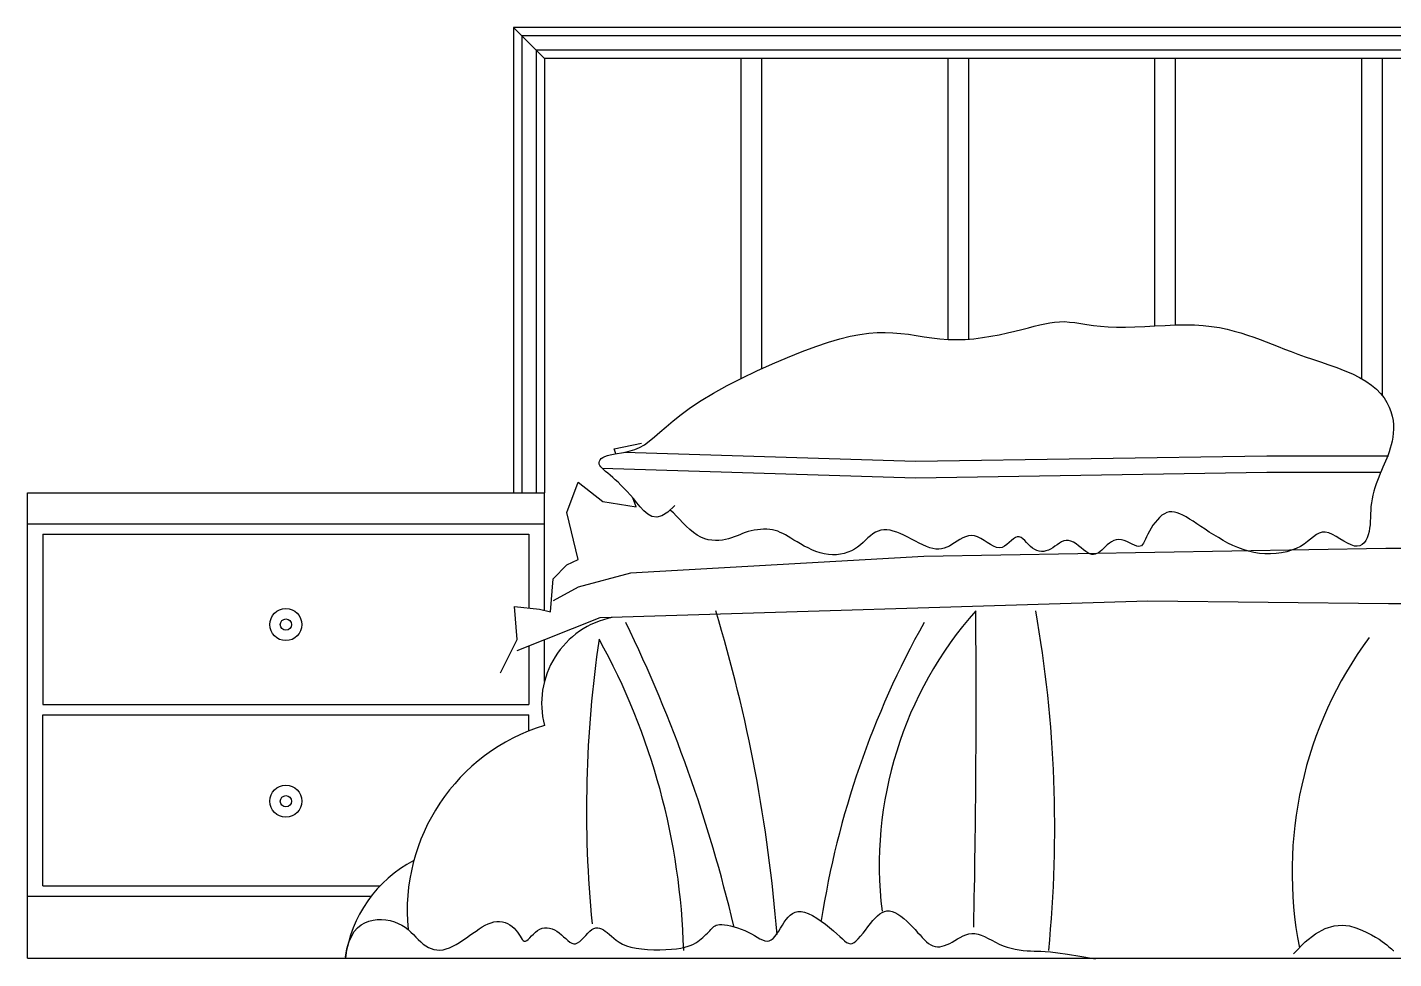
# Model space of a CAD drawing. Header units: millimetres. Extents: x 3060 to 28796, y 18778 to 36190.
# Drawn here: x 7568 to 8889, y 31130 to 32031 of the extents above; entities that cross this region are included whole.
import ezdxf

# ---------------------------------------------------------------- set-up
doc = ezdxf.new("R2010")
doc.units = ezdxf.units.MM

# ---------------------------------------------------------------- blocks, each defined once
blk = doc.blocks.new('A$C148A321C')
for p, q in [((2130, 900.6), (470, 900.6)), ((470, 900.6), (470, 450.6)), ((500, 870.6), (470, 900.6)), ((2122, 892.6), (478, 892.6)), ((478, 892.6), (478, 450.6)), ((2108, 878.6), (492, 878.6)), ((492, 878.6), (492, 450.6)), ((2100, 870.6), (500, 870.6)), ((500, 870.6), (500, 450.6)), ((690, 870.6), (690, 561)), ((710, 870.6), (710, 570.5)), ((890, 870.6), (890, 599)), ((910, 870.6), (910, 599.2)), ((1090, 870.6), (1090, 612)), ((1110, 870.6), (1110, 612.9)), ((1290, 870.6), (1290, 561.1)), ((1310, 870.6), (1310, 544.8)), ((955, 606.8), (961.8, 608.5)), ((961.8, 608.5), (968, 610.1)), ((968, 610.1), (973.7, 611.6)), ((973.7, 611.6), (979, 613)), ((979, 613), (984, 614.1)), ((984, 614.1), (988.7, 615)), ((988.7, 615), (993.4, 615.7)), ((993.4, 615.7), (998.1, 616)), ((998.1, 616), (1002.8, 616.1)), ((1002.8, 616.1), (1007.8, 615.7)), ((1007.8, 615.7), (1013, 615.1)), ((1013, 615.1), (1018.6, 614.3)), ((1018.6, 614.3), (1024.5, 613.4)), ((1024.5, 613.4), (1030.9, 612.5)), ((1030.9, 612.5), (1037.7, 611.7)), ((1037.7, 611.7), (1045.2, 611.1)), ((1045.2, 611.1), (1053.2, 610.7)), ((1053.2, 610.7), (1061.9, 610.7)), ((1061.9, 610.7), (1071, 611)), ((1071, 611), (1080.6, 611.5)), ((1080.6, 611.5), (1090.4, 612)), ((1090.4, 612), (1100.2, 612.5)), ((1100.2, 612.5), (1109.9, 612.9)), ((1109.9, 612.9), (1119.4, 613.1)), ((1119.4, 613.1), (1128.5, 612.9)), ((1128.5, 612.9), (1137.1, 612.4)), ((1137.1, 612.4), (1145.2, 611.5)), ((1145.2, 611.5), (1152.9, 610.3)), ((1152.9, 610.3), (1160.1, 608.8)), ((1160.1, 608.8), (1167, 607)), ((762.5, 592), (774.6, 596.1)), ((774.6, 596.1), (785.6, 599.4)), ((785.6, 599.4), (795.7, 601.9)), ((795.7, 601.9), (804.9, 603.7)), ((804.9, 603.7), (813.6, 604.9)), ((813.6, 604.9), (821.7, 605.5)), ((821.7, 605.5), (829.4, 605.7)), ((829.4, 605.7), (837, 605.4)), ((837, 605.4), (844.5, 604.7)), ((844.5, 604.7), (852, 603.8)), ((852, 603.8), (859.5, 602.7)), ((859.5, 602.7), (867.1, 601.5)), ((867.1, 601.5), (874.7, 600.4)), ((874.7, 600.4), (882.5, 599.5)), ((882.5, 599.5), (890.4, 598.9)), ((890.4, 598.9), (898.5, 598.7)), ((898.5, 598.7), (906.8, 598.9)), ((906.8, 598.9), (915.2, 599.6)), ((915.2, 599.6), (923.6, 600.6)), ((923.6, 600.6), (931.8, 601.9)), ((931.8, 601.9), (939.9, 603.4)), ((939.9, 603.4), (947.7, 605.1)), ((947.7, 605.1), (955, 606.8)), ((1167, 607), (1173.6, 605.1)), ((1173.6, 605.1), (1179.9, 603.1)), ((1179.9, 603.1), (1186, 600.9)), ((1186, 600.9), (1192, 598.7)), ((1192, 598.7), (1197.8, 596.5)), ((1197.8, 596.5), (1203.7, 594.2)), ((720.4, 575.2), (735.1, 581.4)), ((735.1, 581.4), (749.3, 587.1)), ((749.3, 587.1), (762.5, 592)), ((1203.7, 594.2), (1209.6, 591.9)), ((1209.6, 591.9), (1215.7, 589.5)), ((1215.7, 589.5), (1222, 587.1)), ((1222, 587.1), (1228.5, 584.7)), ((1228.5, 584.7), (1235.5, 582.2)), ((1235.5, 582.2), (1242.9, 579.7)), ((690.9, 561.4), (705.5, 568.5)), ((705.5, 568.5), (720.4, 575.2)), ((1242.9, 579.7), (1250.6, 577.1)), ((1250.6, 577.1), (1258.4, 574.4)), ((1258.4, 574.4), (1266.3, 571.6)), ((1266.3, 571.6), (1273.9, 568.6)), ((1273.9, 568.6), (1281.3, 565.5)), ((676.7, 554.2), (690.9, 561.4)), ((1281.3, 565.5), (1288.1, 562.2)), ((1288.1, 562.2), (1294.4, 558.6)), ((1294.4, 558.6), (1299.8, 554.8)), ((651.5, 539.9), (663.5, 547)), ((663.5, 547), (676.7, 554.2)), ((1299.8, 554.8), (1304.5, 550.8)), ((1304.5, 550.8), (1308.6, 546.6)), ((1308.6, 546.6), (1311.9, 542.3)), ((1311.9, 542.3), (1314.7, 538)), ((632.1, 526.4), (641.1, 533)), ((641.1, 533), (651.5, 539.9)), ((1314.7, 538), (1316.9, 533.5)), ((1316.9, 533.5), (1318.6, 529.1)), ((1318.6, 529.1), (1319.8, 524.8)), ((617.6, 514.5), (624.4, 520.3)), ((624.4, 520.3), (632.1, 526.4)), ((1319.8, 524.8), (1320.6, 520.5)), ((1320.6, 520.5), (1321, 516.2)), ((1321, 516.2), (1321.1, 512.1)), ((601.4, 500.5), (606.3, 504.6)), ((606.3, 504.6), (611.7, 509.3)), ((611.7, 509.3), (617.6, 514.5)), ((1320.4, 504.3), (1319.8, 500.6)), ((1320.9, 508.2), (1320.4, 504.3)), ((1321.1, 512.1), (1320.9, 508.2)), ((567.3, 493), (594, 498.4)), ((569.2, 488.3), (567.3, 493)), ((570.5, 488.5), (574.4, 489.1)), ((574.4, 489.1), (578.5, 489.9)), ((577.5, 489.7), (858.8, 481.1)), ((578.5, 489.9), (582.9, 491)), ((582.9, 491), (587.4, 492.5)), ((587.4, 492.5), (592, 494.5)), ((592, 494.5), (596.7, 497.1)), ((596.7, 497.1), (601.4, 500.5)), ((1316.9, 490.3), (1315.8, 487.2)), ((1318, 493.6), (1316.9, 490.3)), ((1318.9, 497), (1318, 493.6)), ((1319.8, 500.6), (1318.9, 497)), ((552.9, 479.8), (553.2, 481.1)), ((553, 478.4), (552.9, 479.8)), ((553.6, 477.1), (553, 478.4)), ((553.2, 481.1), (553.9, 482.3)), ((554.5, 475.7), (553.6, 477.1)), ((553.9, 482.3), (555, 483.6)), ((555.7, 474.3), (554.5, 475.7)), ((555, 483.6), (556.6, 484.7)), ((556.6, 484.7), (558.5, 485.7)), ((558.5, 485.7), (560.9, 486.6)), ((560.9, 486.6), (563.7, 487.3)), ((563.7, 487.3), (566.9, 487.9)), ((566.9, 487.9), (570.5, 488.5)), ((858.8, 481.1), (1198.5, 486.4)), ((1198.5, 486.4), (1316.2, 486.4)), ((1312.1, 478.2), (1310.8, 475.2)), ((1313.4, 481.2), (1312.1, 478.2)), ((1314.7, 484.1), (1313.4, 481.2)), ((1315.8, 487.2), (1314.7, 484.1)), ((555.7, 474.3), (858.8, 465.1)), ((557.3, 472.8), (555.7, 474.3)), ((559.2, 471.2), (557.3, 472.8)), ((561.2, 469.5), (559.2, 471.2)), ((563.5, 467.6), (561.2, 469.5)), ((566, 465.5), (563.5, 467.6)), ((568.5, 463.2), (566, 465.5)), ((571.2, 460.7), (568.5, 463.2)), ((858.8, 465.1), (1198.5, 470.4)), ((1198.5, 470.4), (1308.2, 470.4)), ((1305.5, 462.5), (1304.3, 459.1)), ((1306.8, 465.8), (1305.5, 462.5)), ((1308.2, 469.1), (1306.8, 465.8)), ((1309.5, 472.2), (1308.2, 469.1)), ((1310.8, 475.2), (1309.5, 472.2)), ((0, 450.6), (500, 450.6)), ((0, 0.6), (0, 450.6)), ((500, 336.8), (500, 450.6)), ((521.8, 431.6), (532.5, 461)), ((532.5, 461), (556.6, 442.3)), ((574, 458), (571.2, 460.7)), ((576.9, 455.1), (574, 458)), ((579.9, 451.9), (576.9, 455.1)), ((583, 448.5), (579.9, 451.9)), ((1302, 452), (1301.1, 448.3)), ((1303.1, 455.5), (1302, 452)), ((1304.3, 459.1), (1303.1, 455.5)), ((556.6, 442.3), (588.7, 436.9)), ((586.1, 444.9), (583, 448.5)), ((588.7, 436.9), (585.5, 445.6)), ((589.4, 441), (586.1, 444.9)), ((592.7, 437), (589.4, 441)), ((596.1, 433.1), (592.7, 437)), ((626.1, 438.3), (619.5, 431.9)), ((1299.3, 437.3), (1299, 433.7)), ((1299.7, 441), (1299.3, 437.3)), ((1300.3, 444.7), (1299.7, 441)), ((1301.1, 448.3), (1300.3, 444.7)), ((532.5, 386.1), (521.8, 431.6)), ((599.9, 429.8), (596.1, 433.1)), ((604, 427.7), (599.9, 429.8)), ((608.6, 427), (604, 427.7)), ((613.7, 428.2), (608.6, 427)), ((619.5, 431.9), (613.7, 428.2)), ((624.7, 431.1), (622, 433.6)), ((627.5, 428.2), (624.7, 431.1)), ((630.6, 425), (627.5, 428.2)), ((633.8, 421.6), (630.6, 425)), ((1092.7, 424.4), (1090.5, 421.9)), ((1094.9, 426.8), (1092.7, 424.4)), ((1097.2, 428.8), (1094.9, 426.8)), ((1099.6, 430.3), (1097.2, 428.8)), ((1101.9, 431.4), (1099.6, 430.3)), ((1104.3, 432), (1101.9, 431.4)), ((1106.7, 432.2), (1104.3, 432)), ((1109.2, 431.9), (1106.7, 432.2)), ((1111.8, 431.3), (1109.2, 431.9)), ((1114.5, 430.3), (1111.8, 431.3)), ((1117.4, 428.9), (1114.5, 430.3)), ((1120.5, 427.2), (1117.4, 428.9)), ((1123.8, 425.2), (1120.5, 427.2)), ((1127.3, 423), (1123.8, 425.2)), ((1130.9, 420.6), (1127.3, 423)), ((1298.6, 423), (1298.4, 419.5)), ((1298.8, 426.5), (1298.6, 423)), ((1298.9, 430.1), (1298.8, 426.5)), ((1299, 433.7), (1298.9, 430.1)), ((0, 420.6), (500, 420.6)), ((15, 410.6), (485, 410.6)), ((15, 410.6), (15, 245.9)), ((485, 410.6), (485, 339.2)), ((637.2, 418.3), (633.8, 421.6)), ((640.6, 415.1), (637.2, 418.3)), ((644.2, 412.1), (640.6, 415.1)), ((647.8, 409.6), (644.2, 412.1)), ((651.4, 407.6), (647.8, 409.6)), ((688.9, 410), (686.3, 409)), ((691.5, 411.1), (688.9, 410)), ((694.2, 412.1), (691.5, 411.1)), ((697, 413), (694.2, 412.1)), ((699.9, 413.7), (697, 413)), ((702.9, 414.4), (699.9, 413.7)), ((705.9, 414.8), (702.9, 414.4)), ((709, 415.2), (705.9, 414.8)), ((712, 415.3), (709, 415.2)), ((715, 415.3), (712, 415.3)), ((717.9, 415.1), (715, 415.3)), ((720.6, 414.7), (717.9, 415.1)), ((723.2, 414.1), (720.6, 414.7)), ((725.7, 413.3), (723.2, 414.1)), ((728.1, 412.3), (725.7, 413.3)), ((730.6, 411.2), (728.1, 412.3)), ((733, 409.8), (730.6, 411.2)), ((735.6, 408.3), (733, 409.8)), ((817.6, 411), (815.2, 409.1)), ((820, 412.5), (817.6, 411)), ((822.6, 413.6), (820, 412.5)), ((825.3, 414.4), (822.6, 413.6)), ((828.1, 414.7), (825.3, 414.4)), ((831.1, 414.7), (828.1, 414.7)), ((834.2, 414.3), (831.1, 414.7)), ((837.4, 413.6), (834.2, 414.3)), ((840.7, 412.5), (837.4, 413.6)), ((844.1, 411.2), (840.7, 412.5)), ((847.7, 409.5), (844.1, 411.2)), ((1083.5, 410.7), (1082.3, 408.1)), ((1085, 413.5), (1083.5, 410.7)), ((1086.6, 416.3), (1085, 413.5)), ((1088.5, 419.1), (1086.6, 416.3)), ((1090.5, 421.9), (1088.5, 419.1)), ((1134.8, 418), (1130.9, 420.6)), ((1138.8, 415.3), (1134.8, 418)), ((1142.9, 412.6), (1138.8, 415.3)), ((1147.3, 409.9), (1142.9, 412.6)), ((1151.7, 407.2), (1147.3, 409.9)), ((1246.5, 410.1), (1243.8, 408.1)), ((1249.2, 411.5), (1246.5, 410.1)), ((1252.1, 412.4), (1249.2, 411.5)), ((1255.1, 412.5), (1252.1, 412.4)), ((1258.4, 411.8), (1255.1, 412.5)), ((1262, 410.3), (1258.4, 411.8)), ((1265.6, 408.4), (1262, 410.3)), ((1296.7, 409.9), (1295.6, 407)), ((1297.5, 413), (1296.7, 409.9)), ((1298, 416.2), (1297.5, 413)), ((1298.4, 419.5), (1298, 416.2)), ((655, 406.2), (651.4, 407.6)), ((658.5, 405.2), (655, 406.2)), ((662, 404.6), (658.5, 405.2)), ((665.5, 404.4), (662, 404.6)), ((668.8, 404.4), (665.5, 404.4)), ((672.1, 404.8), (668.8, 404.4)), ((675.2, 405.4), (672.1, 404.8)), ((678.1, 406.1), (675.2, 405.4)), ((680.9, 407), (678.1, 406.1)), ((683.6, 408), (680.9, 407)), ((686.3, 409), (683.6, 408)), ((738.3, 406.7), (735.6, 408.3)), ((741.1, 404.9), (738.3, 406.7)), ((744.3, 403), (741.1, 404.9)), ((747.6, 401.1), (744.3, 403)), ((751.2, 399.1), (747.6, 401.1)), ((754.9, 397.3), (751.2, 399.1)), ((758.7, 395.5), (754.9, 397.3)), ((802.9, 398), (800, 396)), ((805.6, 400.2), (802.9, 398)), ((808.1, 402.5), (805.6, 400.2)), ((810.5, 404.8), (808.1, 402.5)), ((812.9, 407), (810.5, 404.8)), ((815.2, 409.1), (812.9, 407)), ((851.3, 407.7), (847.7, 409.5)), ((855, 405.7), (851.3, 407.7)), ((858.7, 403.8), (855, 405.7)), ((862.4, 401.9), (858.7, 403.8)), ((865.9, 400.1), (862.4, 401.9)), ((869.4, 398.6), (865.9, 400.1)), ((1313.5, 396.8), (866.9, 388.8)), ((872.7, 397.4), (869.4, 398.6)), ((875.7, 396.6), (872.7, 397.4)), ((878.6, 396.2), (875.7, 396.6)), ((884, 396.4), (881.4, 396.1)), ((886.6, 397), (884, 396.4)), ((889.1, 397.9), (886.6, 397)), ((891.6, 399.1), (889.1, 397.9)), ((894, 400.5), (891.6, 399.1)), ((896.6, 402.1), (894, 400.5)), ((899.2, 403.7), (896.6, 402.1)), ((901.8, 405.4), (899.2, 403.7)), ((904.5, 406.9), (901.8, 405.4)), ((907.2, 408.1), (904.5, 406.9)), ((910, 408.9), (907.2, 408.1)), ((912.9, 409.3), (910, 408.9)), ((915.9, 408.9), (912.9, 409.3)), ((918.9, 407.9), (915.9, 408.9)), ((922, 406.4), (918.9, 407.9)), ((925.2, 404.5), (922, 406.4)), ((928.3, 402.5), (925.2, 404.5)), ((931.3, 400.6), (928.3, 402.5)), ((934.3, 398.9), (931.3, 400.6)), ((937.2, 397.8), (934.3, 398.9)), ((940, 397.4), (937.2, 397.8)), ((942.6, 397.8), (940, 397.4)), ((945, 398.9), (942.6, 397.8)), ((947.3, 400.5), (945, 398.9)), ((949.5, 402.4), (947.3, 400.5)), ((951.6, 404.3), (949.5, 402.4)), ((953.6, 406), (951.6, 404.3)), ((955.5, 407.3), (953.6, 406)), ((957.3, 408.1), (955.5, 407.3)), ((959.2, 408), (957.3, 408.1)), ((961, 407.3), (959.2, 408)), ((962.7, 406), (961, 407.3)), ((964.5, 404.3), (962.7, 406)), ((966.3, 402.4), (964.5, 404.3)), ((968.2, 400.5), (966.3, 402.4)), ((970.1, 398.6), (968.2, 400.5)), ((972.1, 396.9), (970.1, 398.6)), ((974.1, 395.6), (972.1, 396.9)), ((991.6, 397.3), (989.4, 396)), ((993.7, 398.8), (991.6, 397.3)), ((995.8, 400.3), (993.7, 398.8)), ((998, 401.8), (995.8, 400.3)), ((1000.1, 403), (998, 401.8)), ((1002.3, 404), (1000.1, 403)), ((1004.5, 404.5), (1002.3, 404)), ((1006.8, 404.5), (1004.5, 404.5)), ((1009.2, 403.8), (1006.8, 404.5)), ((1011.6, 402.7), (1009.2, 403.8)), ((1014.1, 401.1), (1011.6, 402.7)), ((1016.5, 399.3), (1014.1, 401.1)), ((1018.9, 397.4), (1016.5, 399.3)), ((1021.3, 395.5), (1018.9, 397.4)), ((1040.6, 396.7), (1038.9, 395.1)), ((1042.4, 398.4), (1040.6, 396.7)), ((1044.3, 400.1), (1042.4, 398.4)), ((1046.3, 401.8), (1044.3, 400.1)), ((1048.4, 403.2), (1046.3, 401.8)), ((1050.7, 404.3), (1048.4, 403.2)), ((1053, 405.1), (1050.7, 404.3)), ((1055.4, 405.4), (1053, 405.1)), ((1058, 405.1), (1055.4, 405.4)), ((1060.6, 404.4), (1058, 405.1)), ((1063.3, 403.4), (1060.6, 404.4)), ((1065.8, 402.2), (1063.3, 403.4)), ((1068.3, 401), (1065.8, 402.2)), ((1070.7, 399.9), (1068.3, 401)), ((1072.8, 399.1), (1070.7, 399.9)), ((1074.6, 398.7), (1072.8, 399.1)), ((1076.1, 398.8), (1074.6, 398.7)), ((1077.4, 399.4), (1076.1, 398.8)), ((1078.4, 400.4), (1077.4, 399.4)), ((1079.4, 401.9), (1078.4, 400.4)), ((1080.3, 403.7), (1079.4, 401.9)), ((1081.2, 405.8), (1080.3, 403.7)), ((1082.3, 408.1), (1081.2, 405.8)), ((1156.3, 404.5), (1151.7, 407.2)), ((1161, 402), (1156.3, 404.5)), ((1165.8, 399.7), (1161, 402)), ((1170.7, 397.6), (1165.8, 399.7)), ((1175.7, 395.7), (1170.7, 397.6)), ((1227, 396.7), (1222.5, 395)), ((1231.1, 398.7), (1227, 396.7)), ((1234.7, 401), (1231.1, 398.7)), ((1238, 403.4), (1234.7, 401)), ((1240.9, 405.8), (1238, 403.4)), ((1243.8, 408.1), (1240.9, 405.8)), ((1269.3, 406.2), (1265.6, 408.4)), ((1273, 403.9), (1269.3, 406.2)), ((1276.6, 401.9), (1273, 403.9)), ((1280.1, 400.2), (1276.6, 401.9)), ((1283.2, 399.1), (1280.1, 400.2)), ((1286.1, 398.9), (1283.2, 399.1)), ((1288.6, 399.4), (1286.1, 398.9)), ((1290.8, 400.5), (1288.6, 399.4)), ((1292.7, 402.2), (1290.8, 400.5)), ((1294.3, 404.4), (1292.7, 402.2)), ((1295.6, 407), (1294.3, 404.4)), ((1631.8, 396.8), (1313.5, 396.8)), ((521.8, 380.8), (532.5, 386.1)), ((866.9, 388.8), (583.3, 372.8)), ((762.6, 393.9), (758.7, 395.5)), ((766.6, 392.6), (762.6, 393.9)), ((770.6, 391.6), (766.6, 392.6)), ((774.6, 390.9), (770.6, 391.6)), ((778.5, 390.6), (774.6, 390.9)), ((782.5, 390.7), (778.5, 390.6)), ((786.3, 391.1), (782.5, 390.7)), ((790, 391.9), (786.3, 391.1)), ((793.5, 393), (790, 391.9)), ((796.9, 394.3), (793.5, 393)), ((800, 396), (796.9, 394.3)), ((881.4, 396.1), (878.6, 396.2)), ((976.2, 394.7), (974.1, 395.6)), ((978.4, 394.1), (976.2, 394.7)), ((980.6, 393.8), (978.4, 394.1)), ((982.8, 393.9), (980.6, 393.8)), ((985, 394.3), (982.8, 393.9)), ((987.3, 395), (985, 394.3)), ((989.4, 396), (987.3, 395)), ((1023.5, 393.8), (1021.3, 395.5)), ((1025.6, 392.5), (1023.5, 393.8)), ((1027.5, 391.5), (1025.6, 392.5)), ((1029.3, 391), (1027.5, 391.5)), ((1031, 390.9), (1029.3, 391)), ((1032.6, 391.1), (1031, 390.9)), ((1034.1, 391.7), (1032.6, 391.1)), ((1035.7, 392.6), (1034.1, 391.7)), ((1037.3, 393.7), (1035.7, 392.6)), ((1038.9, 395.1), (1037.3, 393.7)), ((1180.9, 394.1), (1175.7, 395.7)), ((1186.1, 392.9), (1180.9, 394.1)), ((1191.4, 392), (1186.1, 392.9)), ((1196.8, 391.6), (1191.4, 392)), ((1202.2, 391.5), (1196.8, 391.6)), ((1207.5, 391.8), (1202.2, 391.5)), ((1212.7, 392.5), (1207.5, 391.8)), ((1217.8, 393.6), (1212.7, 392.5)), ((1222.5, 395), (1217.8, 393.6)), ((508.4, 367.4), (521.8, 380.8)), ((583.3, 372.8), (532.5, 359.4)), ((505.8, 335.4), (508.4, 367.4)), ((532.5, 359.4), (508.4, 346.1)), ((553.9, 330), (1083.5, 346.1)), ((1083.5, 346.1), (1316.2, 343.4)), ((473.7, 308.6), (471, 340.7)), ((471, 340.7), (495.1, 338)), ((495.1, 338), (505.8, 335.4)), ((1316.2, 343.4), (1722.8, 343.4)), ((473.7, 297.9), (553.9, 330)), ((457.6, 276.6), (473.7, 308.6)), ((500, 268.2), (500, 308.5)), ((485, 302.5), (485, 245.9)), ((15, 245.9), (485, 245.9)), ((15, 235.9), (485, 235.9)), ((15, 70.6), (15, 235.9)), ((485, 220.4), (485, 235.9)), ((15, 70.6), (341.3, 70.6)), ((0, 60.6), (332.7, 60.6)), ((733.8, 37.8), (735.7, 40.1)), ((735.7, 40.1), (737.8, 42.2)), ((737.8, 42.2), (740, 43.8)), ((740, 43.8), (742.5, 45)), ((742.5, 45), (745.2, 45.7)), ((745.2, 45.7), (748.2, 45.7)), ((748.2, 45.7), (751.5, 45.1)), ((751.5, 45.1), (755.2, 43.7)), ((755.2, 43.7), (759.2, 41.7)), ((759.2, 41.7), (763.3, 39.3)), ((819.9, 39.3), (822.1, 41.5)), ((822.1, 41.5), (824.4, 43.3)), ((824.4, 43.3), (826.6, 44.7)), ((826.6, 44.7), (828.8, 45.7)), ((828.8, 45.7), (831.2, 46.2)), ((831.2, 46.2), (833.6, 46.2)), ((833.6, 46.2), (836.2, 45.6)), ((836.2, 45.6), (838.8, 44.6)), ((838.8, 44.6), (841.6, 43)), ((841.6, 43), (844.5, 41.1)), ((844.5, 41.1), (847.4, 38.8)), ((316.1, 26.2), (319.2, 29.8)), ((319.2, 29.8), (322.7, 32.7)), ((322.7, 32.7), (326.4, 34.8)), ((326.4, 34.8), (330.2, 36.4)), ((330.2, 36.4), (334.3, 37.4)), ((334.3, 37.4), (338.4, 37.9)), ((338.4, 37.9), (342.6, 38)), ((342.6, 38), (346.8, 37.6)), ((346.8, 37.6), (350.9, 36.8)), ((350.9, 36.8), (354.9, 35.7)), ((354.9, 35.7), (358.6, 34.2)), ((358.6, 34.2), (362.1, 32.5)), ((362.1, 32.5), (365.2, 30.4)), ((365.2, 30.4), (368.1, 28.2)), ((368.1, 28.2), (370.8, 25.8)), ((430.8, 24.7), (433.9, 26.8)), ((433.9, 26.8), (436.9, 28.9)), ((436.9, 28.9), (439.9, 30.7)), ((439.9, 30.7), (442.8, 32.3)), ((442.8, 32.3), (445.6, 33.7)), ((445.6, 33.7), (448.4, 34.8)), ((448.4, 34.8), (451.2, 35.6)), ((451.2, 35.6), (453.9, 36)), ((453.9, 36), (456.6, 36)), ((456.6, 36), (459.3, 35.6)), ((459.3, 35.6), (461.9, 34.9)), ((461.9, 34.9), (464.3, 33.9)), ((464.3, 33.9), (466.6, 32.7)), ((466.6, 32.7), (468.8, 31.2)), ((468.8, 31.2), (470.7, 29.5)), ((470.7, 29.5), (472.5, 27.6)), ((472.5, 27.6), (474, 25.7)), ((491.3, 25.7), (493.4, 27.4)), ((493.4, 27.4), (495.6, 28.7)), ((495.6, 28.7), (497.8, 29.6)), ((497.8, 29.6), (500.2, 30)), ((500.2, 30), (502.6, 30)), ((502.6, 30), (505, 29.7)), ((505, 29.7), (507.4, 28.9)), ((507.4, 28.9), (509.8, 27.9)), ((509.8, 27.9), (512.1, 26.6)), ((512.1, 26.6), (514.4, 25)), ((541.9, 24.7), (543.9, 26.6)), ((543.9, 26.6), (545.8, 28.2)), ((545.8, 28.2), (547.7, 29.2)), ((547.7, 29.2), (549.6, 29.8)), ((549.6, 29.8), (551.5, 29.9)), ((551.5, 29.9), (553.3, 29.6)), ((553.3, 29.6), (555.2, 29)), ((555.2, 29), (557, 28)), ((557, 28), (558.9, 26.7)), ((558.9, 26.7), (560.8, 25.2)), ((658.8, 25.8), (660, 27)), ((660, 27), (661, 28.2)), ((661, 28.2), (662, 29.2)), ((662, 29.2), (662.9, 30.2)), ((662.9, 30.2), (663.9, 31.1)), ((663.9, 31.1), (665, 31.8)), ((665, 31.8), (666.2, 32.4)), ((666.2, 32.4), (667.6, 32.8)), ((667.6, 32.8), (669.4, 33)), ((669.4, 33), (671.5, 33)), ((671.5, 33), (674, 32.8)), ((674, 32.8), (676.9, 32.4)), ((676.9, 32.4), (680, 31.7)), ((680, 31.7), (683.4, 30.9)), ((683.4, 30.9), (686.8, 29.9)), ((686.8, 29.9), (690.3, 28.7)), ((690.3, 28.7), (693.7, 27.3)), ((693.7, 27.3), (697, 25.8)), ((724.9, 24.1), (726.6, 26.7)), ((726.6, 26.7), (728.4, 29.5)), ((728.4, 29.5), (730.1, 32.4)), ((730.1, 32.4), (731.9, 35.2)), ((731.9, 35.2), (733.8, 37.8)), ((763.3, 39.3), (767.5, 36.4)), ((767.5, 36.4), (771.7, 33.4)), ((771.7, 33.4), (775.6, 30.2)), ((775.6, 30.2), (779.4, 27.1)), ((779.4, 27.1), (782.7, 24.2)), ((808.1, 24.7), (810.5, 27.7)), ((810.5, 27.7), (812.9, 30.9)), ((812.9, 30.9), (815.3, 33.9)), ((815.3, 33.9), (817.6, 36.8)), ((817.6, 36.8), (819.9, 39.3)), ((847.4, 38.8), (850.3, 36.3)), ((850.3, 36.3), (853.1, 33.7)), ((853.1, 33.7), (855.8, 30.9)), ((855.8, 30.9), (858.4, 28.2)), ((858.4, 28.2), (860.9, 25.5)), ((1245.7, 24.2), (1255.1, 29.2)), ((1255.1, 29.2), (1263.6, 31.8)), ((1263.6, 31.8), (1271.4, 32.5)), ((1271.4, 32.5), (1278.4, 31.7)), ((1278.4, 31.7), (1284.7, 29.9)), ((1284.7, 29.9), (1290.4, 27.6)), ((1290.4, 27.6), (1295.4, 25.3)), ((309, 9.4), (311, 16.1)), ((311, 16.1), (313.3, 21.6)), ((313.3, 21.6), (316.1, 26.2)), ((370.8, 25.8), (373.3, 23.3)), ((373.3, 23.3), (375.7, 20.9)), ((375.7, 20.9), (378, 18.5)), ((378, 18.5), (380.4, 16.3)), ((380.4, 16.3), (382.8, 14.2)), ((382.8, 14.2), (385.2, 12.5)), ((411.4, 12), (414.7, 13.7)), ((414.7, 13.7), (417.9, 15.7)), ((417.9, 15.7), (421.2, 17.9)), ((421.2, 17.9), (424.5, 20.1)), ((424.5, 20.1), (427.7, 22.4)), ((427.7, 22.4), (430.8, 24.7)), ((474, 25.7), (475.3, 23.7)), ((475.3, 23.7), (476.4, 21.8)), ((476.4, 21.8), (477.4, 20.1)), ((477.4, 20.1), (478.4, 18.6)), ((478.4, 18.6), (479.4, 17.5)), ((479.4, 17.5), (480.5, 16.9)), ((480.5, 16.9), (481.6, 16.9)), ((481.6, 16.9), (482.9, 17.5)), ((482.9, 17.5), (484.3, 18.7)), ((484.3, 18.7), (485.9, 20.2)), ((485.9, 20.2), (487.6, 22)), ((487.6, 22), (489.4, 23.9)), ((489.4, 23.9), (491.3, 25.7)), ((514.4, 25), (516.5, 23.2)), ((516.5, 23.2), (518.6, 21.2)), ((518.6, 21.2), (520.6, 19.4)), ((520.6, 19.4), (522.6, 17.6)), ((522.6, 17.6), (524.5, 16.1)), ((524.5, 16.1), (526.4, 15)), ((526.4, 15), (528.3, 14.4)), ((528.3, 14.4), (530.2, 14.5)), ((530.2, 14.5), (532.1, 15.2)), ((532.1, 15.2), (534.1, 16.6)), ((534.1, 16.6), (536, 18.4)), ((536, 18.4), (538, 20.4)), ((538, 20.4), (540, 22.6)), ((540, 22.6), (541.9, 24.7)), ((560.8, 25.2), (562.8, 23.5)), ((562.8, 23.5), (564.8, 21.7)), ((564.8, 21.7), (567, 19.8)), ((567, 19.8), (569.5, 17.8)), ((569.5, 17.8), (572.4, 16)), ((572.4, 16), (575.6, 14.2)), ((575.6, 14.2), (579.3, 12.6)), ((641.8, 13.1), (644.2, 14.2)), ((644.2, 14.2), (646.3, 15.4)), ((646.3, 15.4), (648.2, 16.7)), ((648.2, 16.7), (650, 18)), ((650, 18), (651.7, 19.3)), ((651.7, 19.3), (653.3, 20.6)), ((653.3, 20.6), (654.8, 22)), ((654.8, 22), (656.2, 23.3)), ((656.2, 23.3), (657.6, 24.6)), ((657.6, 24.6), (658.8, 25.8)), ((697, 25.8), (700.1, 24.1)), ((700.1, 24.1), (703.1, 22.4)), ((703.1, 22.4), (705.8, 20.7)), ((705.8, 20.7), (708.4, 19.3)), ((708.4, 19.3), (710.9, 18.1)), ((710.9, 18.1), (713.2, 17.2)), ((713.2, 17.2), (715.4, 16.9)), ((715.4, 16.9), (717.4, 17.2)), ((717.4, 17.2), (719.4, 18.1)), ((719.4, 18.1), (721.3, 19.6)), ((721.3, 19.6), (723.1, 21.7)), ((723.1, 21.7), (724.9, 24.1)), ((782.7, 24.2), (785.6, 21.5)), ((785.6, 21.5), (788.1, 19.2)), ((788.1, 19.2), (790.3, 17.3)), ((790.3, 17.3), (792.2, 15.8)), ((792.2, 15.8), (794, 14.9)), ((794, 14.9), (795.8, 14.5)), ((795.8, 14.5), (797.5, 14.7)), ((797.5, 14.7), (799.4, 15.6)), ((799.4, 15.6), (801.3, 17.1)), ((801.3, 17.1), (803.5, 19.2)), ((803.5, 19.2), (805.7, 21.8)), ((805.7, 21.8), (808.1, 24.7)), ((860.9, 25.5), (863.2, 23)), ((863.2, 23), (865.3, 20.6)), ((865.3, 20.6), (867.4, 18.3)), ((867.4, 18.3), (869.5, 16.4)), ((869.5, 16.4), (871.5, 14.7)), ((871.5, 14.7), (873.6, 13.3)), ((873.6, 13.3), (875.6, 12.3)), ((887, 12.7), (889.5, 13.6)), ((889.5, 13.6), (891.9, 14.8)), ((891.9, 14.8), (894.4, 16.1)), ((894.4, 16.1), (897, 17.6)), ((897, 17.6), (899.5, 19.1)), ((899.5, 19.1), (902.1, 20.6)), ((902.1, 20.6), (904.8, 22)), ((904.8, 22), (907.5, 23.1)), ((907.5, 23.1), (910.3, 24)), ((910.3, 24), (913.2, 24.4)), ((913.2, 24.4), (916.2, 24.4)), ((916.2, 24.4), (919.3, 23.8)), ((919.3, 23.8), (922.4, 22.8)), ((922.4, 22.8), (925.7, 21.4)), ((925.7, 21.4), (929.1, 19.7)), ((929.1, 19.7), (932.6, 17.9)), ((932.6, 17.9), (936.1, 16)), ((936.1, 16), (939.8, 14.2)), ((939.8, 14.2), (943.6, 12.6)), ((1224.5, 4.8), (1235.6, 16.2)), ((1235.6, 16.2), (1245.7, 24.2)), ((1295.4, 25.3), (1299.8, 23.1)), ((1299.8, 23.1), (1303.7, 20.9)), ((1303.7, 20.9), (1307.1, 18.8)), ((1307.1, 18.8), (1310, 16.8)), ((1310, 16.8), (1312.5, 15)), ((1312.5, 15), (1314.6, 13.3)), ((1314.6, 13.3), (1316.4, 11.8)), ((0, 0.6), (2600, 0.6)), ((307.5, 1.6), (309, 9.4)), ((385.2, 12.5), (387.8, 11)), ((387.8, 11), (390.4, 9.8)), ((390.4, 9.8), (393.2, 9)), ((393.2, 9), (396, 8.5)), ((396, 8.5), (399, 8.4)), ((399, 8.4), (402, 8.7)), ((402, 8.7), (405, 9.4)), ((405, 9.4), (408.2, 10.5)), ((408.2, 10.5), (411.4, 12)), ((579.3, 12.6), (583.7, 11.3)), ((583.7, 11.3), (588.6, 10.2)), ((588.6, 10.2), (594, 9.4)), ((594, 9.4), (599.8, 8.9)), ((599.8, 8.9), (605.7, 8.7)), ((605.7, 8.7), (611.6, 8.6)), ((611.6, 8.6), (617.4, 8.8)), ((617.4, 8.8), (622.8, 9.1)), ((622.8, 9.1), (627.7, 9.7)), ((627.7, 9.7), (632, 10.3)), ((632, 10.3), (635.8, 11.2)), ((635.8, 11.2), (639, 12.1)), ((639, 12.1), (641.8, 13.1)), ((875.6, 12.3), (877.8, 11.7)), ((877.8, 11.7), (880, 11.5)), ((880, 11.5), (882.3, 11.6)), ((882.3, 11.6), (884.6, 12)), ((884.6, 12), (887, 12.7)), ((943.6, 12.6), (947.5, 11.2)), ((947.5, 11.2), (951.4, 10.1)), ((951.4, 10.1), (955.3, 9.2)), ((955.3, 9.2), (959.2, 8.5)), ((959.2, 8.5), (963, 8)), ((963, 8), (966.7, 7.7)), ((966.7, 7.7), (970.2, 7.5)), ((970.2, 7.5), (973.5, 7.4)), ((973.5, 7.4), (976.7, 7.4)), ((976.7, 7.4), (980, 7.3)), ((980, 7.3), (984.1, 7.1)), ((984.1, 7.1), (989.4, 6.7)), ((989.4, 6.7), (996.4, 5.8)), ((996.4, 5.8), (1005.7, 4.5)), ((1005.7, 4.5), (1017.6, 2.6)), ((1017.6, 2.6), (1032.8, 0)), ((1316.4, 11.8), (1317.9, 10.5)), ((1317.9, 10.5), (1319.1, 9.4)), ((1319.1, 9.4), (1320.1, 8.6)), ((1320.1, 8.6), (1320.8, 8.1)), ((1320.8, 8.1), (1321.5, 7.8))]:
    blk.add_line(p, q)
for centre, radius in [((250, 323.1), 15.5), ((250, 323.1), 5.48), ((250, 152.3), 15.5), ((250, 152.3), 5.48)]:
    blk.add_circle(centre, radius)
for centre, radius, start, end in [((-753, -94.2), 1482.6, 4.5462, 16.8848), ((1195.1, 90.3), 371.3, 138.4825, 186.8712), ((-9219.3, 249.5), 10136.8, 358.76258, 0.49148), ((-214, 126.7), 1207.5, 354.3607, 10.0036), ((582, 246.9), 84.7, 101.2455, 194.5568), ((-696.5, -293.3), 1417.3, 13.2441, 25.8738), ((1620.1, -96), 862.7, 150.7751, 171.1269), ((1663.5, 143.8), 1122.8, 171.5364, 185.6227), ((-25.1, -9.6), 660, 1.5344, 28.8743), ((1606.1, 83.8), 383.1, 143.6743, 191.0201), ((554.8, 46.3), 187.5, 106.9914, 185.5374), ((431.5, -16), 125.1, 117.5397, 172.3527)]:
    blk.add_arc(centre, radius, start, end)

msp = doc.modelspace()

# ---------------------------------------------------------------- block references
msp.add_blockref('A$C148A321C', (7567.8, 31130.3))

doc.saveas('drawing.dxf')
